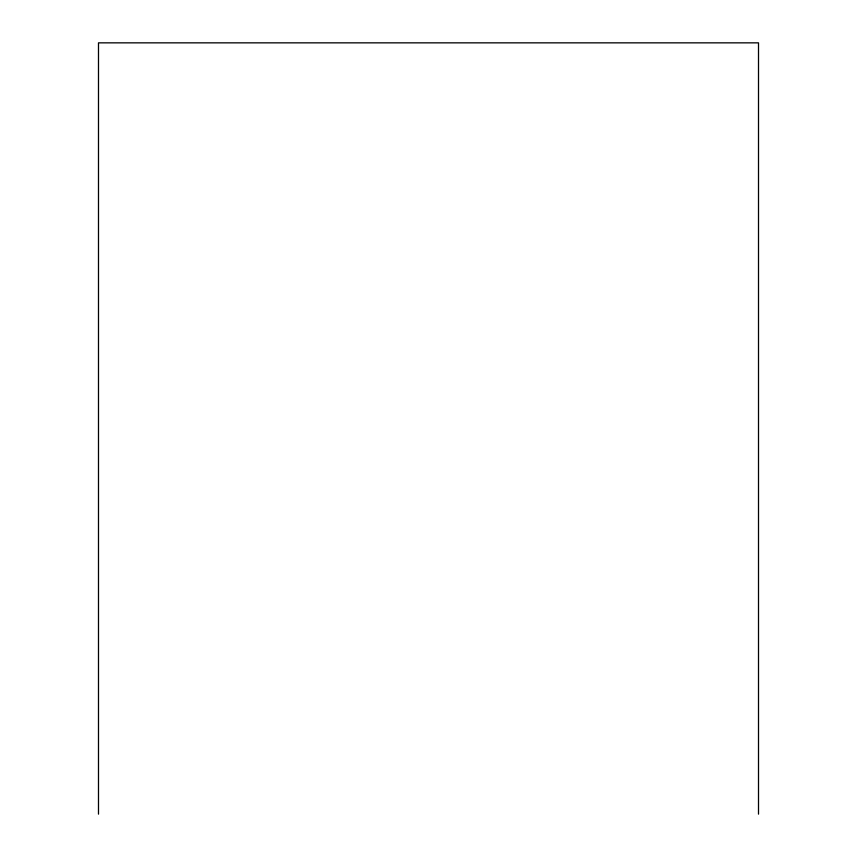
<?xml version="1.0" encoding="UTF-8"?>
<svg xmlns="http://www.w3.org/2000/svg" width="857" height="857" viewBox="0 0 857 857"><rect width="100%" height="100%" fill="white"/><g stroke="black" fill="none" stroke-linecap="round" stroke-linejoin="round"><path stroke-width="1.29" d="M758.509 814.15L758.509 42.85L98.491 42.85L98.491 814.15"/></g></svg>
